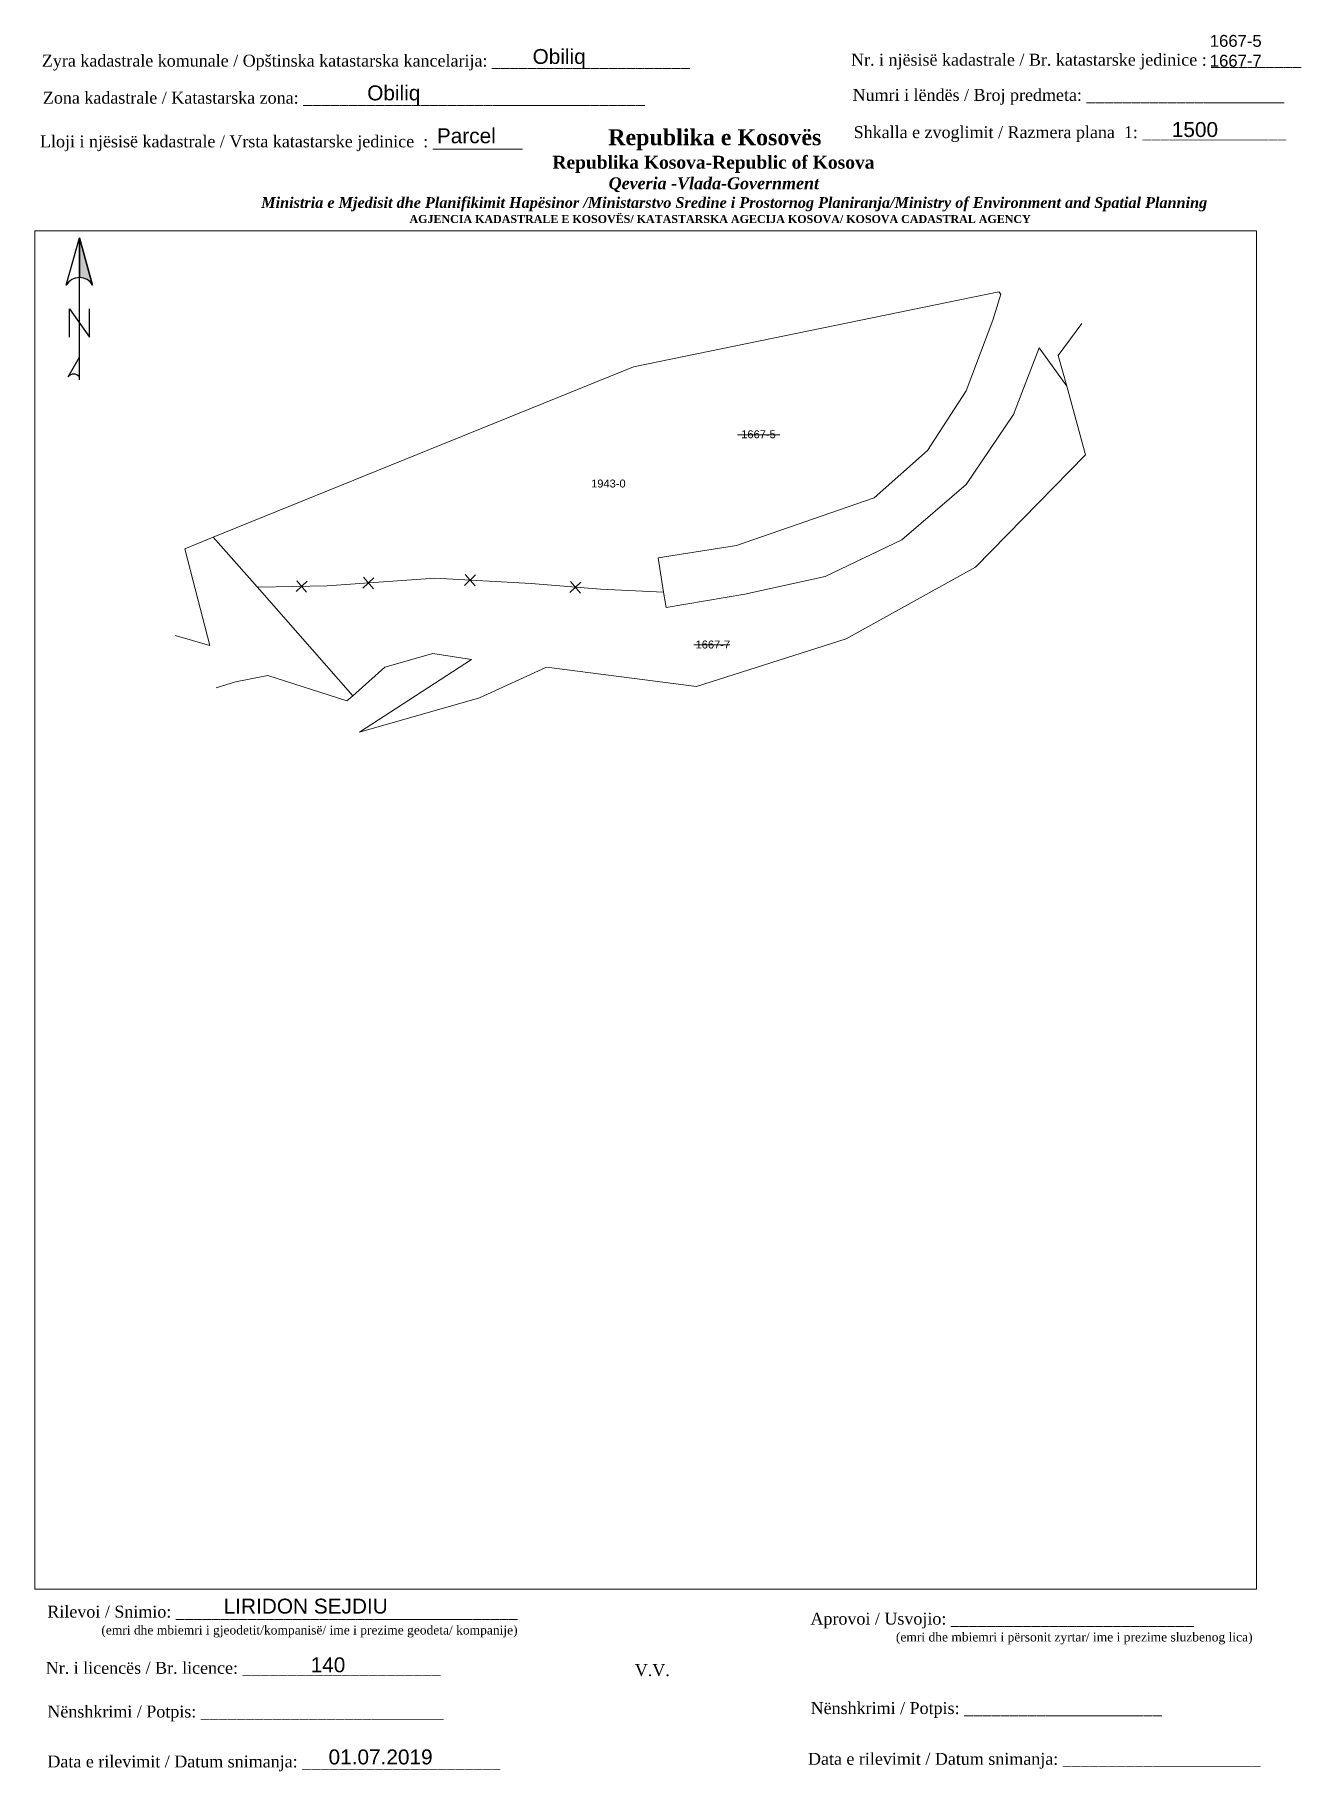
# Paper-space layout '259-0' of a CAD drawing. Header units: metres. Extents: x 0 to 213, y 2 to 294.
# The model-space entities are those that its viewports show. They can reach past a viewport. Long polylines and large blocks are cut down to what shows.
import ezdxf

# ---------------------------------------------------------------- set-up
doc = ezdxf.new("R2010")
doc.units = ezdxf.units.M
for name, color, linetype, lineweight in [('Korniza e jashtme', 7, 'Continuous', 0), ('Korniza e jashtme txt', 7, 'Continuous', 0), ('Nr-Baz', 7, 'Continuous', 0), ('Nr-Ri', 1, 'Continuous', 0), ('Parc-Baz', 7, 'Continuous', 0), ('Parc-Kojshi', 254, 'Continuous', 0), ('ParcReNet_12', 1, 'Continuous', 0), ('vija-Bashkimit', 1, 'Continuous', 0)]:
    doc.layers.add(name, color=color, linetype=linetype, lineweight=lineweight)
doc.styles.get("Standard").update_dxf_attribs({"font": 'arial.ttf'})

# ---------------------------------------------------------------- blocks, each defined once
blk = doc.blocks.new('*U54')
at = {"linetype": 'ByBlock', "lineweight": -2}
blk.add_hatch(color=0, dxfattribs=at).paths.add_polyline_path([(0, 562), (0, 301, -0.269143), (87, 250)])
at = {"color": 0, "linetype": 'ByBlock', "lineweight": -2}
for points in [[(87, 250, 0.580323), (-87, 250), (0, 562), (87, 250), (0, 562), (0, 300)], [(0, -356, 0.5), (-75, -356), (0, -225)]]:
    blk.add_lwpolyline(points, format="xyb", dxfattribs=at)
for points in [[(0, -375), (0, 562)], [(-66, -94), (-66, 94), (66, -94), (66, 94)]]:
    blk.add_lwpolyline(points, dxfattribs=at)

msp = doc.modelspace()

# ---------------------------------------------------------------- linework, layer by layer
at = {"layer": 'Nr-Ri', "flags": 128}
for points in [[(7509455.76, 4726999.97), (7509466.47, 4726999.97)], [(7509444.77, 4726947.09), (7509453.89, 4726947.09)]]:
    msp.add_lwpolyline(points, dxfattribs=at)
at = {"layer": 'Parc-Baz', "flags": 128}
for points in [[(7509334.68, 4726961.66), (7509323.63, 4726974.22), (7509429.58, 4727017.15), (7509521.7, 4727036.04), (7509522.16, 4727035.4), (7509520.14, 4727028.83), (7509513.47, 4727011.06), (7509503.7, 4726996.05), (7509490.22, 4726984.13), (7509455.57, 4726972.11), (7509435.77, 4726969), (7509437.17, 4726960.36), (7509421.22, 4726961.05), (7509403.81, 4726962.51), (7509379.52, 4726963.86), (7509352.31, 4726961.92), (7509335.05, 4726961.62), (7509334.68, 4726961.66)], [(7509358.82, 4726934.25), (7509334.68, 4726961.66), (7509335.05, 4726961.62), (7509352.31, 4726961.92), (7509379.52, 4726963.86), (7509403.81, 4726962.51), (7509421.22, 4726961.05), (7509437.17, 4726960.36), (7509437.8, 4726956.47), (7509457.64, 4726959.84), (7509477.89, 4726964.26), (7509497.24, 4726973.51), (7509513.42, 4726987.49), (7509525.41, 4727005.1), (7509531.87, 4727021.88), (7509538.82, 4727012.21), (7509543.55, 4726994.95), (7509515.84, 4726966.6), (7509483.17, 4726948.55), (7509445.42, 4726936.6), (7509407.67, 4726941.43), (7509390.76, 4726933.68), (7509360.51, 4726925.04), (7509388.73, 4726943.34), (7509378.94, 4726944.87), (7509366.86, 4726941.43), (7509358.82, 4726934.25)]]:
    msp.add_lwpolyline(points, dxfattribs=at)
at = {"layer": 'Parc-Kojshi', "flags": 128}
for points in [[(7509437.17, 4726960.36), (7509435.77, 4726969), (7509455.57, 4726972.11), (7509490.22, 4726984.13), (7509503.7, 4726996.05), (7509513.47, 4727011.06), (7509520.14, 4727028.83), (7509522.16, 4727035.4), (7509521.7, 4727036.04), (7509429.58, 4727017.15), (7509323.63, 4726974.22), (7509316.41, 4726971.29), (7509318.46, 4726963.41), (7509322.76, 4726946.92), (7509314, 4726949.4)], [(7509324.35, 4726936.23), (7509329.26, 4726937.76), (7509337.34, 4726939.34), (7509357.33, 4726932.92), (7509358.82, 4726934.25), (7509366.86, 4726941.43), (7509378.94, 4726944.87), (7509388.73, 4726943.34), (7509360.51, 4726925.04), (7509390.76, 4726933.68), (7509407.67, 4726941.43), (7509445.42, 4726936.6), (7509483.17, 4726948.55), (7509515.84, 4726966.6), (7509543.55, 4726994.95), (7509538.82, 4727012.21), (7509536.69, 4727019.99), (7509542.61, 4727028.01)], [(7509542.61, 4727028.01), (7509536.69, 4727019.99), (7509538.82, 4727012.21), (7509531.87, 4727021.88), (7509525.41, 4727005.1), (7509513.42, 4726987.49), (7509497.24, 4726973.51), (7509477.89, 4726964.26), (7509457.64, 4726959.84), (7509437.8, 4726956.47)]]:
    msp.add_lwpolyline(points, dxfattribs=at)
at = {"layer": 'ParcReNet_12', "flags": 128}
msp.add_lwpolyline([(7509323.63, 4726974.22), (7509334.68, 4726961.66), (7509358.82, 4726934.25), (7509366.86, 4726941.43), (7509378.94, 4726944.87), (7509388.73, 4726943.34), (7509360.51, 4726925.04), (7509390.76, 4726933.68), (7509407.67, 4726941.43), (7509445.42, 4726936.6), (7509483.17, 4726948.55), (7509515.84, 4726966.6), (7509543.55, 4726994.95), (7509538.82, 4727012.21), (7509531.87, 4727021.88), (7509525.41, 4727005.1), (7509513.42, 4726987.49), (7509497.24, 4726973.51), (7509477.89, 4726964.26), (7509457.64, 4726959.84), (7509437.8, 4726956.47), (7509437.17, 4726960.36), (7509435.77, 4726969), (7509455.57, 4726972.11), (7509490.22, 4726984.13), (7509503.7, 4726996.05), (7509513.47, 4727011.06), (7509520.14, 4727028.83), (7509522.16, 4727035.4), (7509521.7, 4727036.04), (7509429.58, 4727017.15), (7509323.63, 4726974.22)], dxfattribs=at)
at = {"layer": 'vija-Bashkimit', "flags": 128}
for points in [[(7509347.27, 4726963.1), (7509344.49, 4726960.49)], [(7509344.65, 4726963.23), (7509347.16, 4726960.36)], [(7509364.12, 4726963.96), (7509361.33, 4726961.35)], [(7509361.49, 4726964.09), (7509364, 4726961.21)], [(7509389.74, 4726964.66), (7509386.95, 4726962.05)], [(7509387.12, 4726964.79), (7509389.63, 4726961.92)], [(7509416.33, 4726962.87), (7509413.54, 4726960.26)], [(7509413.71, 4726963), (7509416.22, 4726960.12)]]:
    msp.add_lwpolyline(points, dxfattribs=at)

# ---------------------------------------------------------------- texts
at = {"layer": 'Nr-Baz', "char_height": 2, "attachment_point": 1}
for s, insert in [('1667-5', (7509456.74, 4727001.12)), ('1667-7', (7509445.23, 4726948.14))]:
    msp.add_mtext_dynamic_manual_height_columns(s, width=9.5563, gutter_width=1, heights=[0], dxfattribs=dict(at, insert=insert))
at = {"layer": 'Nr-Ri', "insert": (7509418.89, 4726988.71), "char_height": 2, "attachment_point": 1}
msp.add_mtext_dynamic_manual_height_columns('1943-0', width=9.5563, gutter_width=1, heights=[0], dxfattribs=at)

psp = doc.layouts.new('259-0')

# ---------------------------------------------------------------- block references
at = {"xscale": 0.0254, "yscale": 0.0254, "zscale": 0.0254}
psp.add_blockref('*U54', (7.95, 245.33), dxfattribs=at)

# ---------------------------------------------------------------- texts
at = {"layer": 'Korniza e jashtme txt'}
for s, insert, char_height, width, attachment_point in [('Obiliq', (84.04, 291.31), 2.5, 19.3474, 1), ('1667-5\\P1667-7', (197.77, 293.68), 2, 23.5616, 1), ('{\\fTimes New Roman|b0|i0|c0|p18; Zyra kadastrale komunale / Opštinska katastarska kancelarija: ______________________}', (0.89, 290.36), 2, 114.6874, 1), ('{\\fTimes New Roman|b0|i0|c0|p18;Nr. i njësisë kadastrale / Br. katastarske jedinice : __________}', (137.52, 290.52), 2, 98.5379, 1), ('{\\fTimes New Roman|b0|i0|c0|p18; Zona kadastrale / Katastarska zona: ______________________________________}', (1.06, 284.14), 2, 101.8807, 1), ('Obiliq', (56.27, 285.2), 2.5, 40.037, 1), ('{\\fTimes New Roman|b0|i0|c0|p18; Numri i lëndës / Broj predmeta: ______________________}', (137.03, 284.61), 2, 83.344, 1), ('{\\fTimes New Roman|b0|i0|c0|p18; Lloji i njësisë kadastrale / Vrsta katastarske jedinice  : __________ }', (0.58, 276.81), 2, 108.0893, 1), ('\\pi77.297;{\\fBook Antiqua|b1|i0|c0|p18;\\H1.333x;Republika e Kosovës\\fTimes New Roman|b1|i0|c0|p18;\\P\\pi67.927;\\fBook Antiqua|b1|i0|c0|p18;\\H0.8125x;Republika Kosova-Republic of Kosova\\fTimes New Roman|b1|i0|c0|p18;\\P\\pi77.378;\\fBook Antiqua|b1|i1|c0|p18;\\H0.9233x;Qeveria -Vlada-Government \\P\\pi13.032,l6,t23.033;\\fTimes New Roman|b1|i1|c0|p18;\\H0.9x;Ministria e Mjedisit dhe Planifikimit Hapësinor /Ministarstvo Sredine i Prostornog Planiranja/Ministry of Environment and Spatial Planning\\P\\pi43.931,l0,tz;\\fBook Antiqua|b1|i0|c0|p18;\\H0.7406x;AGJENCIA KADASTRALE E KOSOVËS/ KATASTARSKA AGECIJA KOSOVA/ KOSOVA CADASTRAL AGENCY}', (19.44, 277.84), 2, 191.8237, 1), ('{\\fArial|b0|i0|c0|p34;Parcel}', (67.97, 278.01), 2.5, 14.2476, 1), ('{\\fTimes New Roman|b0|i0|c0|p18; Shkalla e zvoglimit / Razmera plana  1: ________________}', (137.2, 278.36), 2, 98.5379, 1), ('1500', (191.38, 279.05), 2.5, 19.3474, 1), ('{\\fTimes New Roman|b0|i0|c0|p18; Rilevoi / Snimio: ______________________________________\\P             \\H0.75x;(emri dhe mbiemri i gjeodetit/kompanisë/ ime i prezime geodeta/ kompanije)}', (1.81, 30.07), 2, 87.3883, 1), ('LIRIDON SEJDIU', (32.17, 31.25), 2.5, 35.1364, 1), ('{\\fTimes New Roman|b0|i0|c0|p18; Aprovoi / Usvojio: ___________________________\\P                    \\H0.75x;(emri dhe mbiemri i përsonit zyrtar/ ime i prezime sluzbenog lica)}', (129.95, 28.9), 2, 83.344, 1), ('{\\fTimes New Roman|b0|i0|c0|p18; Nr. i licencës / Br. licence: ______________________\\P                                }', (1.53, 20.64), 2, 83.344, 1), ('140', (46.77, 21.4), 2.5, 5.2174, 1), ('{\\fTimes New Roman|b0|i0|c0|p18;V.V.                                 }', (101.21, 20.26), 2, 9.4297, 1), ('{\\fTimes New Roman|b0|i0|c0|p18; Nënshkrimi / Potpis: ___________________________\\P                                 }', (1.81, 13.31), 2, 83.344, 1), ('{\\fTimes New Roman|b0|i0|c0|p18; Nënshkrimi / Potpis: ______________________\\P                                 }', (189.73, 13.89), 2, 83.344, 3), ('01.07.2019', (49.78, 5.94), 2.5, 19.3474, 1), ('{\\fTimes New Roman|b0|i0|c0|p18; Data e rilevimit / Datum snimanja: ______________________\\P                                 }', (1.81, 4.93), 2, 83.344, 1), ('{\\fTimes New Roman|b0|i0|c0|p18; Data e rilevimit / Datum snimanja: ______________________\\P                                 }', (206.3, 5.37), 2, 83.344, 3)]:
    psp.add_mtext(s, dxfattribs=dict(at, insert=insert, char_height=char_height, width=width, attachment_point=attachment_point))

# ---------------------------------------------------------------- viewports
at = {"layer": 'Korniza e jashtme', "view_target_point": (7499131.1, 4689980.52), "view_twist_angle": 360}
psp.add_viewport(center=(103.03, 146.82), size=(205.19, 227.973), view_center_point=(10301.54, 36899.72), view_height=342.302, dxfattribs=at)

doc.saveas('drawing.dxf')
